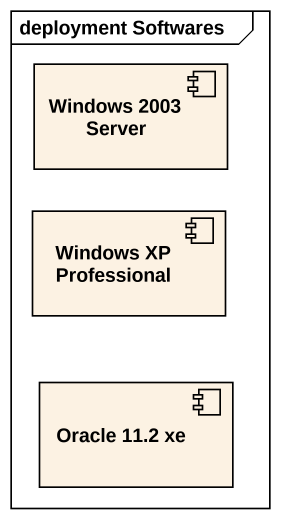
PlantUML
@startuml
mainframe deployment Softwares
component "Windows 2003 Server" as Windows_2003_Server
component "Windows XP Professional" as Windows_XP_Professional
component "Oracle 11.2 xe" as Oracle_11_2_xe
@enduml
